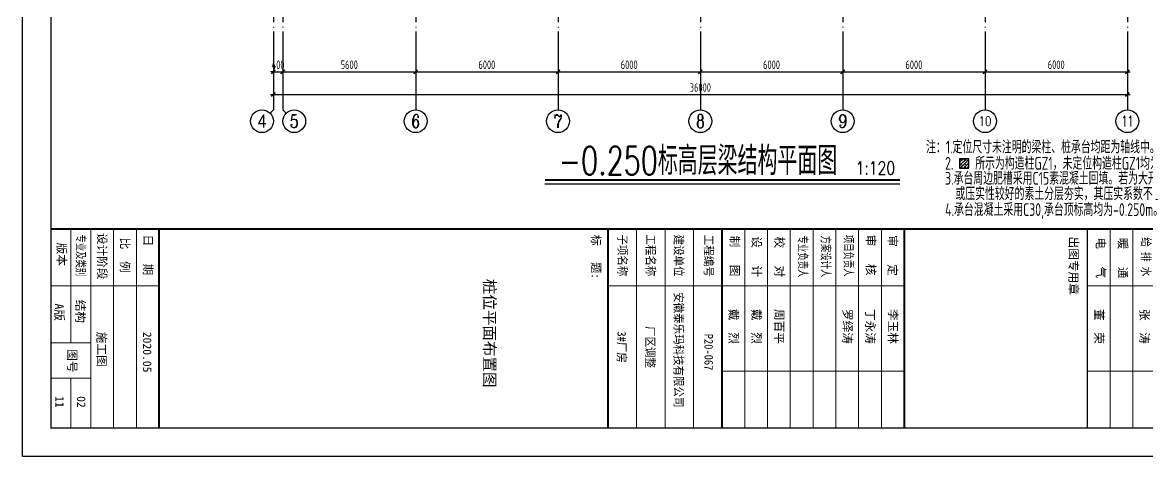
# Model space of a CAD drawing. Extents: x -1389621 to 57380, y -92505 to 283644.
# Drawn here: x -1314052 to -1266630, y 147698 to 166004 of the extents above; entities that cross this region are included whole.
import ezdxf
from ezdxf.enums import TextEntityAlignment as Align

# ---------------------------------------------------------------- set-up
doc = ezdxf.new("R2010")
doc.units = 0
doc.header["$LTSCALE"] = 100
doc.header["$MEASUREMENT"] = 0
doc.linetypes.add('DOTE', pattern=[2.42, 2, -0.2, 0.02, -0.2])
doc.linetypes.add('SOLID', pattern=[0])
doc.layers.get('0').update_dxf_attribs({"linetype": 'CONTINUOUS'})
doc.layers.get('Defpoints').update_dxf_attribs({"linetype": 'CONTINUOUS'})
for name, color, linetype in [('5图框', 7, 'CONTINUOUS'), ('708', 2, 'CONTINUOUS'), ('AXIS', 3, 'CONTINUOUS'), ('AXIS_TEXT', 7, 'CONTINUOUS'), ('BORDER', 7, 'CONTINUOUS'), ('BZ_标准图框', 7, 'CONTINUOUS'), ('DIM', 3, 'CONTINUOUS'), ('DIM_SYMB', 3, 'CONTINUOUS'), ('DOTE', 1, 'DOTE'), ('TC', 151, 'CONTINUOUS')]:
    doc.layers.add(name, color=color, linetype=linetype)
doc.layers.add('HATCH', color=254, linetype='CONTINUOUS', lineweight=0)
doc.layers.add('PUB_TEXT', color=7, linetype='CONTINUOUS', lineweight=15)
doc.styles.add('-宋体', font='SimSun.ttf')
doc.styles.add('_TCH_AXIS', font='COMPLEX', dxfattribs={"bigfont": 'GBCBIG'})
doc.styles.add('COMPLEX', font='COMPLEX')
doc.styles.add('ht', font='simhei.ttf', dxfattribs={"width": 0.8})
doc.styles.add('hztxt', font='txt', dxfattribs={"width": 0.7, "height": 10, "bigfont": 'hztxt.shx'})
doc.styles.add('TSSD_Dimension', font='tssdeng.shx', dxfattribs={"width": 0.7, "bigfont": 'hztxt.shx'})
doc.styles.add('TSSD_REIN', font='Tssdeng.shx', dxfattribs={"width": 0.7, "bigfont": 'hztxt.shx'})
doc.dimstyles.new('TSSD_100_100', dxfattribs={"dimtxt": 300, "dimasz": 100, "dimexe": 100, "dimexo": 250, "dimgap": 100, "dimtad": 1, "dimdec": 0, "dimzin": 0, "dimdsep": 46, "dimtxsty": 'TSSD_Dimension', "dimblk": 'ARCHTICK', "dimblk1": 'ARCHTICK', "dimblk2": 'ARCHTICK', "dimcen": 0, "dimdle": 100, "dimclrt": 7, "dimadec": 0, "dimazin": 0, "dimtfac": 1, "dimtdec": 0, "dimtix": 1, "dimtmove": 2, "dimatfit": 3, "dimfxl": 0, "dimtolj": 1, "dimtzin": 0, "dimarcsym": 0})

# ---------------------------------------------------------------- blocks, each defined once
blk = doc.blocks.new('_ArchTick')
at = {"color": 0, "linetype": 'ByBlock'}
blk.add_lwpolyline([(-0.71, -0.71, 0.5, 0.5, 0), (0.71, 0.71, 0.5, 0.5, 0)], format="xyseb", dxfattribs=at)
blk = doc.blocks.new('*D1620')
at = {"layer": 'Defpoints', "color": 0, "ltscale": 100}
for p in [(-1303478, 165617), (-1303078, 165617), (-1303078, 163923)]:
    blk.add_point(p, dxfattribs=at)
at = {"layer": 'DIM', "color": 0, "lineweight": -2, "ltscale": 100}
for p, q in [((-1303478, 165317), (-1303478, 163803)), ((-1303078, 165317), (-1303078, 163803)), ((-1303478, 163923), (-1303598, 163923)), ((-1303478, 163923), (-1303078, 163923)), ((-1303078, 163923), (-1302958, 163923))]:
    blk.add_line(p, q, dxfattribs=at)
at = {"layer": 'DIM', "color": 0, "lineweight": -2, "ltscale": 100, "xscale": 120, "yscale": 120, "zscale": 120}
blk.add_blockref('_ArchTick', (-1303478, 163923), dxfattribs=at)
at = {"layer": 'DIM', "color": 0, "lineweight": -2, "ltscale": 100, "xscale": 120, "yscale": 120, "zscale": 120, "rotation": 180}
blk.add_blockref('_ArchTick', (-1303078, 163923), dxfattribs=at)
at = {"layer": 'DIM', "color": 7, "ltscale": 100, "insert": (-1303278, 164223), "char_height": 360, "attachment_point": 5, "style": 'TSSD_Dimension'}
blk.add_mtext('\\A1;400', dxfattribs=at)
blk = doc.blocks.new('*D1621')
at = {"layer": 'Defpoints', "color": 0, "ltscale": 100}
for p in [(-1303078, 165617), (-1297478, 165617), (-1297478, 163923)]:
    blk.add_point(p, dxfattribs=at)
at = {"layer": 'DIM', "color": 0, "lineweight": -2, "ltscale": 100}
for p, q in [((-1303078, 165317), (-1303078, 163803)), ((-1297478, 165317), (-1297478, 163803)), ((-1303198, 163923), (-1297358, 163923))]:
    blk.add_line(p, q, dxfattribs=at)
at = {"layer": 'DIM', "color": 0, "lineweight": -2, "ltscale": 100, "xscale": 120, "yscale": 120, "zscale": 120, "rotation": 180}
blk.add_blockref('_ArchTick', (-1303078, 163923), dxfattribs=at)
at = {"layer": 'DIM', "color": 0, "lineweight": -2, "ltscale": 100, "xscale": 120, "yscale": 120, "zscale": 120}
blk.add_blockref('_ArchTick', (-1297478, 163923), dxfattribs=at)
at = {"layer": 'DIM', "color": 7, "ltscale": 100, "insert": (-1300278, 164223), "char_height": 360, "attachment_point": 5, "style": 'TSSD_Dimension'}
blk.add_mtext('\\A1;5600', dxfattribs=at)
blk = doc.blocks.new('*D1622')
at = {"layer": 'Defpoints', "color": 0, "ltscale": 100}
for p in [(-1297478, 165617), (-1291478, 165617), (-1291478, 163923)]:
    blk.add_point(p, dxfattribs=at)
at = {"layer": 'DIM', "color": 0, "lineweight": -2, "ltscale": 100}
for p, q in [((-1297478, 165317), (-1297478, 163803)), ((-1291478, 165317), (-1291478, 163803)), ((-1297598, 163923), (-1291358, 163923))]:
    blk.add_line(p, q, dxfattribs=at)
at = {"layer": 'DIM', "color": 0, "lineweight": -2, "ltscale": 100, "xscale": 120, "yscale": 120, "zscale": 120, "rotation": 180}
blk.add_blockref('_ArchTick', (-1297478, 163923), dxfattribs=at)
at = {"layer": 'DIM', "color": 0, "lineweight": -2, "ltscale": 100, "xscale": 120, "yscale": 120, "zscale": 120}
blk.add_blockref('_ArchTick', (-1291478, 163923), dxfattribs=at)
at = {"layer": 'DIM', "color": 7, "ltscale": 100, "insert": (-1294478, 164223), "char_height": 360, "attachment_point": 5, "style": 'TSSD_Dimension'}
blk.add_mtext('\\A1;6000', dxfattribs=at)
blk = doc.blocks.new('*D1623')
at = {"layer": 'Defpoints', "color": 0, "ltscale": 100}
for p in [(-1291478, 165617), (-1285478, 165617), (-1285478, 163923)]:
    blk.add_point(p, dxfattribs=at)
at = {"layer": 'DIM', "color": 0, "lineweight": -2, "ltscale": 100}
for p, q in [((-1291478, 165317), (-1291478, 163803)), ((-1285478, 165317), (-1285478, 163803)), ((-1291598, 163923), (-1285358, 163923))]:
    blk.add_line(p, q, dxfattribs=at)
at = {"layer": 'DIM', "color": 0, "lineweight": -2, "ltscale": 100, "xscale": 120, "yscale": 120, "zscale": 120, "rotation": 180}
blk.add_blockref('_ArchTick', (-1291478, 163923), dxfattribs=at)
at = {"layer": 'DIM', "color": 0, "lineweight": -2, "ltscale": 100, "xscale": 120, "yscale": 120, "zscale": 120}
blk.add_blockref('_ArchTick', (-1285478, 163923), dxfattribs=at)
at = {"layer": 'DIM', "color": 7, "ltscale": 100, "insert": (-1288478, 164223), "char_height": 360, "attachment_point": 5, "style": 'TSSD_Dimension'}
blk.add_mtext('\\A1;6000', dxfattribs=at)
blk = doc.blocks.new('*D1624')
at = {"layer": 'Defpoints', "color": 0, "ltscale": 100}
for p in [(-1285478, 165617), (-1279478, 165617), (-1279478, 163923)]:
    blk.add_point(p, dxfattribs=at)
at = {"layer": 'DIM', "color": 0, "lineweight": -2, "ltscale": 100}
for p, q in [((-1285478, 165317), (-1285478, 163803)), ((-1279478, 165317), (-1279478, 163803)), ((-1285598, 163923), (-1279358, 163923))]:
    blk.add_line(p, q, dxfattribs=at)
at = {"layer": 'DIM', "color": 0, "lineweight": -2, "ltscale": 100, "xscale": 120, "yscale": 120, "zscale": 120, "rotation": 180}
blk.add_blockref('_ArchTick', (-1285478, 163923), dxfattribs=at)
at = {"layer": 'DIM', "color": 0, "lineweight": -2, "ltscale": 100, "xscale": 120, "yscale": 120, "zscale": 120}
blk.add_blockref('_ArchTick', (-1279478, 163923), dxfattribs=at)
at = {"layer": 'DIM', "color": 7, "ltscale": 100, "insert": (-1282478, 164223), "char_height": 360, "attachment_point": 5, "style": 'TSSD_Dimension'}
blk.add_mtext('\\A1;6000', dxfattribs=at)
blk = doc.blocks.new('*D1625')
at = {"layer": 'Defpoints', "color": 0, "ltscale": 100}
for p in [(-1279478, 165617), (-1273478, 165617), (-1273478, 163923)]:
    blk.add_point(p, dxfattribs=at)
at = {"layer": 'DIM', "color": 0, "lineweight": -2, "ltscale": 100}
for p, q in [((-1279478, 165317), (-1279478, 163803)), ((-1273478, 165317), (-1273478, 163803)), ((-1279598, 163923), (-1273358, 163923))]:
    blk.add_line(p, q, dxfattribs=at)
at = {"layer": 'DIM', "color": 0, "lineweight": -2, "ltscale": 100, "xscale": 120, "yscale": 120, "zscale": 120, "rotation": 180}
blk.add_blockref('_ArchTick', (-1279478, 163923), dxfattribs=at)
at = {"layer": 'DIM', "color": 0, "lineweight": -2, "ltscale": 100, "xscale": 120, "yscale": 120, "zscale": 120}
blk.add_blockref('_ArchTick', (-1273478, 163923), dxfattribs=at)
at = {"layer": 'DIM', "color": 7, "ltscale": 100, "insert": (-1276478, 164223), "char_height": 360, "attachment_point": 5, "style": 'TSSD_Dimension'}
blk.add_mtext('\\A1;6000', dxfattribs=at)
blk = doc.blocks.new('*D1626')
at = {"layer": 'Defpoints', "color": 0, "ltscale": 100}
for p in [(-1273478, 165617), (-1267478, 165617), (-1267478, 163923)]:
    blk.add_point(p, dxfattribs=at)
at = {"layer": 'DIM', "color": 0, "lineweight": -2, "ltscale": 100}
for p, q in [((-1273478, 165317), (-1273478, 163803)), ((-1267478, 165317), (-1267478, 163803)), ((-1273598, 163923), (-1267358, 163923))]:
    blk.add_line(p, q, dxfattribs=at)
at = {"layer": 'DIM', "color": 0, "lineweight": -2, "ltscale": 100, "xscale": 120, "yscale": 120, "zscale": 120, "rotation": 180}
blk.add_blockref('_ArchTick', (-1273478, 163923), dxfattribs=at)
at = {"layer": 'DIM', "color": 0, "lineweight": -2, "ltscale": 100, "xscale": 120, "yscale": 120, "zscale": 120}
blk.add_blockref('_ArchTick', (-1267478, 163923), dxfattribs=at)
at = {"layer": 'DIM', "color": 7, "ltscale": 100, "insert": (-1270478, 164223), "char_height": 360, "attachment_point": 5, "style": 'TSSD_Dimension'}
blk.add_mtext('\\A1;6000', dxfattribs=at)
blk = doc.blocks.new('*D1627')
at = {"layer": 'Defpoints', "color": 0, "ltscale": 100}
for p in [(-1303478, 165857), (-1267478, 165857), (-1267478, 162963)]:
    blk.add_point(p, dxfattribs=at)
at = {"layer": 'DIM', "color": 0, "lineweight": -2, "ltscale": 100}
for p, q in [((-1303478, 165557), (-1303478, 162843)), ((-1267478, 165557), (-1267478, 162843)), ((-1303598, 162963), (-1267358, 162963))]:
    blk.add_line(p, q, dxfattribs=at)
at = {"layer": 'DIM', "color": 0, "lineweight": -2, "ltscale": 100, "xscale": 120, "yscale": 120, "zscale": 120, "rotation": 180}
blk.add_blockref('_ArchTick', (-1303478, 162963), dxfattribs=at)
at = {"layer": 'DIM', "color": 0, "lineweight": -2, "ltscale": 100, "xscale": 120, "yscale": 120, "zscale": 120}
blk.add_blockref('_ArchTick', (-1267478, 162963), dxfattribs=at)
at = {"layer": 'DIM', "color": 7, "ltscale": 100, "insert": (-1285478, 163263), "char_height": 360, "attachment_point": 5, "style": 'TSSD_Dimension'}
blk.add_mtext('\\A1;36000', dxfattribs=at)
blk = doc.blocks.new('_AXISO')
blk.add_circle((0, 0), 0.5)
at = {"layer": 'AXIS_TEXT', "style": 'COMPLEX', "width": 1.041667}
blk.add_attdef('A', text='', height=0.56, dxfattribs=at).set_placement((-0.25, -0.28), (0.25, -0.28), align=Align.FIT)
blk = doc.blocks.new('A$C064F2E3D')
at = {"layer": 'BZ_标准图框'}
for points, const_width in [([(35, 0), (35, 57400)], 70), ([(2035, 41203), (2035, 36403)], 35), ([(5035, 41203), (5035, 36403)], 35), ([(7035, 38003), (35, 38003)], 35), ([(7035, 37203), (35, 37203)], 35), ([(7035, 36403), (35, 36403)], 50), ([(35, 29971), (7035, 29971)], 70), ([(2035, 19571), (2035, 29971)], 35), ([(5035, 23570), (5035, 29971)], 35), ([(35, 29171), (7035, 29171)], 35), ([(35, 28371), (7035, 28371)], 35), ([(35, 27571), (7035, 27571)], 35), ([(35, 26771), (7035, 26771)], 35), ([(35, 25971), (7035, 25971)], 35), ([(35, 25171), (7035, 25171)], 35), ([(35, 24371), (7035, 24371)], 35), ([(35, 24371), (7035, 24371)], 35), ([(35, 23571), (7035, 23571)], 70), ([(35, 22571), (7035, 22571)], 35), ([(35, 21571), (7035, 21571)], 35), ([(35, 20571), (7035, 20571)], 35), ([(35, 19571), (7035, 19571)], 70), ([(35, 3800), (7035, 3800)], 70), ([(2035, 1400), (2035, 3800)], 35), ([(35, 3000), (7035, 3000)], 35), ([(35, 2200), (7035, 2200)], 35), ([(35, 1400), (7035, 1400)], 35), ([(35, 1400), (7035, 1400)], 35), ([(2035, 0), (2035, 1400)], 35), ([(4035, 0), (4035, 1400)], 35), ([(5285, 0), (5285, 1400)], 35), ([(35, 700), (4035, 700)], 35), ([(5285, 700), (7035, 700)], 35)]:
    blk.add_lwpolyline(points, dxfattribs=dict(at, const_width=const_width))
at = {"layer": 'BZ_标准图框', "style": 'ht'}
for s, width, p in [('给 排 水', 0.85, (324, 38317)), ('项目负责人', 0.7, (244, 27871)), ('方案设计人', 0.7, (271, 27069)), ('专业负责人', 0.7, (270, 26262)), ('工程编号', 0.9, (244, 22956)), ('P20-067', 0.9, (3721, 22956)), ('建设单位', 0.9, (236, 21902)), ('安徽泰乐玛科技有限公司', 0.9, (2261, 21899)), ('工程名称', 0.9, (229, 20916)), ('厂区调整', 0.9, (3451, 20899)), ('子项名称', 0.9, (229, 19925)), ('3#厂房', 0.9, (3638, 19899)), ('标   题:', 0.95, (237, 18995)), ('专业及类别', 0.7, (228, 898))]:
    blk.add_text(s, height=300, dxfattribs=dict(at, width=width)).set_placement(p)
for s, p in [('张  涛', (2850, 38261)), ('暖   通', (343, 37501)), ('电   气', (333, 36726)), ('董  荣', (2850, 36661)), ('出图专用章', (306, 35771)), ('审   定', (256, 29413)), ('李玉林', (2850, 29429)), ('审   核', (243, 28647)), ('丁永涛', (2850, 28629)), ('罗绎涛', (2850, 27829)), ('校   对', (302, 25439)), ('周百平', (2850, 25429)), ('设   计', (297, 24637)), ('戴  烈', (2850, 24629)), ('制   图', (274, 23868)), ('戴  烈', (2850, 23829)), ('日   期', (233, 3257)), ('2020.05', (3652, 3232)), ('比  例', (345, 2447)), ('设计阶段', (176, 1644)), ('施工图', (3653, 1628)), ('结构', (2524, 883)), ('图号', (4266, 595)), ('版本 ', (518, 224)), ('A版', (2659, 143)), ('11', (5912, 158))]:
    blk.add_text(s, height=300, dxfattribs=at).set_placement(p)

msp = doc.modelspace()

# ---------------------------------------------------------------- hatches: boundary and pattern name
at = {"layer": 'HATCH'}
h = msp.add_hatch(dxfattribs=at)
h.set_pattern_fill('ARMORED', color=256, scale=20, style=0)
h.set_pattern_definition([(50, (-20165.8, 225712.37), (143.452037, -12.550427), [15, -165]), (355, (-20165.8, 225712.37), (-27.750267, 150.438427), [12, -132]), (100.4514, (-20153.85, 225711.32), (115.701876, 137.887908), [12.748038, -140.228422]), (46.1842, (-20165.8, 225752.37), (213.44821, -33.103803), [22.5, -247.5]), (96.6356, (-20148.02, 225749.6), (186.93254, 194.823574), [19.122058, -210.3426]), (351.1842, (-20165.8, 225752.37), (186.93239, 194.82372), [18, -198]), (21, (-20145.8, 225742.37), (119.38141, -80.523778), [15, -165]), (326, (-20145.8, 225742.37), (48.663066, 145.030009), [12, -132]), (71.4514, (-20135.86, 225735.66), (168.044526, 64.5061), [12.748038, -140.228422]), (37.5, (-20165.806, 225712.366), (2.431971, 66.5787708), [0, -130.4, 0, -134, 0, -132.5]), (7.5, (-20165.806, 225712.366), (52.6139075, 78.8823424), [0, -76.4, 0, -127.4, 0, -50.5]), (327.5, (-20210.406, 225712.366), (106.7644872, -4.5109743), [0, -50, 0, -156, 0, -207]), (317.5, (-20230.41, 225712.37), (116.637234, 20.0209965), [0, -65, 0, -103.6, 0, -147]), (45, (-20165.81, 225712.37), (-70.710678, 70.710678), [])])
h.paths.add_polyline_path([(-1274559.682, 159860.092), (-1274159.682, 159860.092), (-1274159.682, 160260.092), (-1274559.682, 160260.092)])

# ---------------------------------------------------------------- linework, layer by layer
at = {"layer": '708'}
msp.add_lwpolyline([(-1274559.682, 159860.092), (-1274159.682, 159860.092), (-1274159.682, 160260.092), (-1274559.682, 160260.092)], close=True, dxfattribs=at)
at = {"layer": 'AXIS'}
for p, q in [((-1303477.845, 165616.717), (-1303477.845, 162319.368)), ((-1303077.845, 165616.717), (-1303077.845, 162319.368)), ((-1297477.845, 165616.717), (-1297477.845, 162319.368)), ((-1291477.845, 165616.717), (-1291477.845, 162319.368)), ((-1285477.845, 165616.717), (-1285477.845, 162319.368)), ((-1279477.845, 165616.717), (-1279477.845, 162319.368)), ((-1273477.845, 165616.717), (-1273477.845, 162319.368)), ((-1267477.845, 165616.717), (-1267477.845, 162319.368)), ((-1303618.434, 162178.78), (-1303477.845, 162319.368)), ((-1302937.256, 162178.78), (-1303077.845, 162319.368))]:
    msp.add_line(p, q, dxfattribs=at)
at = {"layer": 'BORDER'}
msp.add_lwpolyline([(-1314051.508, 147698.469), (-1314051.508, 248618.469), (-1242771.508, 248618.469), (-1242771.508, 147698.469)], close=True, dxfattribs=at)
at = {"layer": 'BORDER', "const_width": 60}
msp.add_lwpolyline([(-1312851.508, 148898.469), (-1312851.508, 245618.469), (-1243971.508, 245618.469), (-1243971.508, 148898.469)], close=True, dxfattribs=at)
at = {"layer": 'DIM_SYMB', "const_width": 84}
msp.add_lwpolyline([(-1292032.343, 159361.42), (-1277066.418, 159361.42)], dxfattribs=at)
at = {"layer": 'DIM_SYMB'}
msp.add_lwpolyline([(-1292032.343, 159193.42), (-1277066.418, 159193.42)], dxfattribs=at)
at = {"layer": 'DOTE', "linetype": 'DOTE', "ltscale": 10}
for p, q in [((-1303477.845, 240616.717), (-1303477.845, 165616.717)), ((-1303077.845, 240616.717), (-1303077.845, 165616.717)), ((-1297477.845, 240616.717), (-1297477.845, 165616.717)), ((-1291477.845, 240616.717), (-1291477.845, 165616.717)), ((-1285477.845, 240616.717), (-1285477.845, 165616.717)), ((-1279477.845, 240616.717), (-1279477.845, 165616.717)), ((-1273477.845, 240616.717), (-1273477.845, 165616.717)), ((-1267477.845, 240616.717), (-1267477.845, 165616.717))]:
    msp.add_line(p, q, dxfattribs=at)

# ---------------------------------------------------------------- block references
at = {"xscale": 1.2, "yscale": 1.2, "zscale": 1.2, "rotation": 270}
msp.add_blockref('A$C064F2E3D', (-1312851.508, 157340.469), dxfattribs=at)
at = {"layer": 'AXIS'}
ref = msp.add_blockref('_AXISO', (-1303957.845, 161839.368), dxfattribs=dict(at, xscale=960, yscale=960, zscale=960))
ref.add_attrib('A', '4', dxfattribs={"layer": 'AXIS_TEXT', "ltscale": 0.5, "height": 534.53, "style": '_TCH_AXIS'}).set_placement((-1304161.476, 161572.103), (-1303754.215, 161572.103), align=Align.FIT)
ref = msp.add_blockref('_AXISO', (-1302597.845, 161839.368), dxfattribs=dict(at, xscale=960, yscale=960, zscale=960))
ref.add_attrib('A', '5', dxfattribs={"layer": 'AXIS_TEXT', "ltscale": 0.5, "height": 559.138, "style": '_TCH_AXIS'}).set_placement((-1302784.224, 161559.799), (-1302411.466, 161559.799), align=Align.FIT)
ref = msp.add_blockref('_AXISO', (-1297477.845, 161839.368), dxfattribs=dict(at, xscale=960, yscale=960, zscale=960))
ref.add_attrib('A', '6', dxfattribs={"layer": 'AXIS_TEXT', "ltscale": 0.5, "height": 559.138, "style": '_TCH_AXIS'}).set_placement((-1297664.224, 161559.799), (-1297291.466, 161559.799), align=Align.FIT)
ref = msp.add_blockref('_AXISO', (-1291477.845, 161839.368), dxfattribs=dict(at, xscale=960, yscale=960, zscale=960))
ref.add_attrib('A', '7', dxfattribs={"layer": 'AXIS_TEXT', "ltscale": 0.5, "height": 559.138, "style": '_TCH_AXIS'}).set_placement((-1291664.224, 161559.799), (-1291291.466, 161559.799), align=Align.FIT)
ref = msp.add_blockref('_AXISO', (-1285477.845, 161839.368), dxfattribs=dict(at, xscale=960, yscale=960, zscale=960))
ref.add_attrib('A', '8', dxfattribs={"layer": 'AXIS_TEXT', "ltscale": 0.5, "height": 559.138, "style": '_TCH_AXIS'}).set_placement((-1285664.224, 161559.799), (-1285291.466, 161559.799), align=Align.FIT)
ref = msp.add_blockref('_AXISO', (-1279477.845, 161839.368), dxfattribs=dict(at, xscale=960, yscale=960, zscale=960))
ref.add_attrib('A', '9', dxfattribs={"layer": 'AXIS_TEXT', "ltscale": 0.5, "height": 559.138, "style": '_TCH_AXIS'}).set_placement((-1279664.224, 161559.799), (-1279291.466, 161559.799), align=Align.FIT)
ref = msp.add_blockref('_AXISO', (-1273477.845, 161839.368), dxfattribs=dict(at, xscale=960, yscale=960, zscale=960))
ref.add_attrib('A', '10', dxfattribs={"layer": 'AXIS_TEXT', "ltscale": 0.5, "height": 394.1346, "style": '_TCH_AXIS'}).set_placement((-1273749.986, 161642.301), (-1273205.705, 161642.301), align=Align.FIT)
ref = msp.add_blockref('_AXISO', (-1267477.845, 161839.368), dxfattribs=dict(at, xscale=960, yscale=960, zscale=960))
ref.add_attrib('A', '11', dxfattribs={"layer": 'AXIS_TEXT', "ltscale": 0.5, "height": 442.5151, "style": '_TCH_AXIS'}).set_placement((-1267730.711, 161618.111), (-1267224.979, 161618.111), align=Align.FIT)

# ---------------------------------------------------------------- texts
at = {"style": 'hztxt', "width": 0.8}
msp.add_text('1:120', height=540, dxfattribs=at).set_placement((-1278934.808, 159593.969))
at = {"layer": '5图框', "style": 'hztxt', "width": 0.7}
msp.add_text('-0.250标高层梁结构平面图', height=1200, dxfattribs=at).set_placement((-1291444.986, 159572.186))
at = {"layer": 'BZ_标准图框', "style": 'ht'}
msp.add_text('02', height=360, rotation=270, dxfattribs=at).set_placement((-1311751.634, 150245.981))
at = {"layer": 'PUB_TEXT', "linetype": 'SOLID', "style": '-宋体'}
msp.add_text('桩位平面布置图', height=480, rotation=270, dxfattribs=at).set_placement((-1294597.444, 155192.298))
at = {"layer": 'TC', "color": 7, "style": 'TSSD_REIN', "width": 0.7}
for s, p in [('注：1.定位尺寸未注明的梁柱、桩承台均距为轴线中。', (-1275964.501, 160479.474)), ('2.    所示为构造柱GZ1，未定位构造柱GZ1均为开间居中设置。', (-1275162.389, 159794.237)), ('3.承台周边肥槽采用C15素混凝土回填。若为大开挖，应采用3:7灰土', (-1275162.389, 159161.618)), ('或压实性较好的素土分层夯实，其压实系数不小于0.94。', (-1274725.598, 158510.135)), ('4.承台混凝土采用C30,承台顶标高均为-0.250m。', (-1275162.389, 157840.839))]:
    msp.add_text(s, height=540.027, dxfattribs=at).set_placement(p)

# ---------------------------------------------------------------- dimensions: what is measured, and where the dimension line sits
at = {"layer": 'DIM', "ltscale": 100}
for p1, p2, distance, picture, middle in [((-1303477.845, 165616.717), (-1303077.845, 165616.717), -1693.459, '*D1620', (-1303277.845, 164223.258)), ((-1303477.845, 165856.717), (-1267477.845, 165856.717), -2893.459, '*D1627', (-1285477.845, 163263.258)), ((-1303077.845, 165616.717), (-1297477.845, 165616.717), -1693.459, '*D1621', (-1300277.845, 164223.258)), ((-1297477.845, 165616.717), (-1291477.845, 165616.717), -1693.459, '*D1622', (-1294477.845, 164223.258)), ((-1291477.845, 165616.717), (-1285477.845, 165616.717), -1693.459, '*D1623', (-1288477.845, 164223.258)), ((-1285477.845, 165616.717), (-1279477.845, 165616.717), -1693.459, '*D1624', (-1282477.845, 164223.258)), ((-1279477.845, 165616.717), (-1273477.845, 165616.717), -1693.459, '*D1625', (-1276477.845, 164223.258)), ((-1273477.845, 165616.717), (-1267477.845, 165616.717), -1693.459, '*D1626', (-1270477.845, 164223.258))]:
    dim = msp.add_aligned_dim(p1=p1, p2=p2, distance=distance, dimstyle='TSSD_100_100', override={"dimscale": 1.2}, dxfattribs=at)
    dim.commit()
    dim.dimension.update_dxf_attribs({"geometry": picture, "text_midpoint": middle})

doc.saveas('drawing.dxf')
